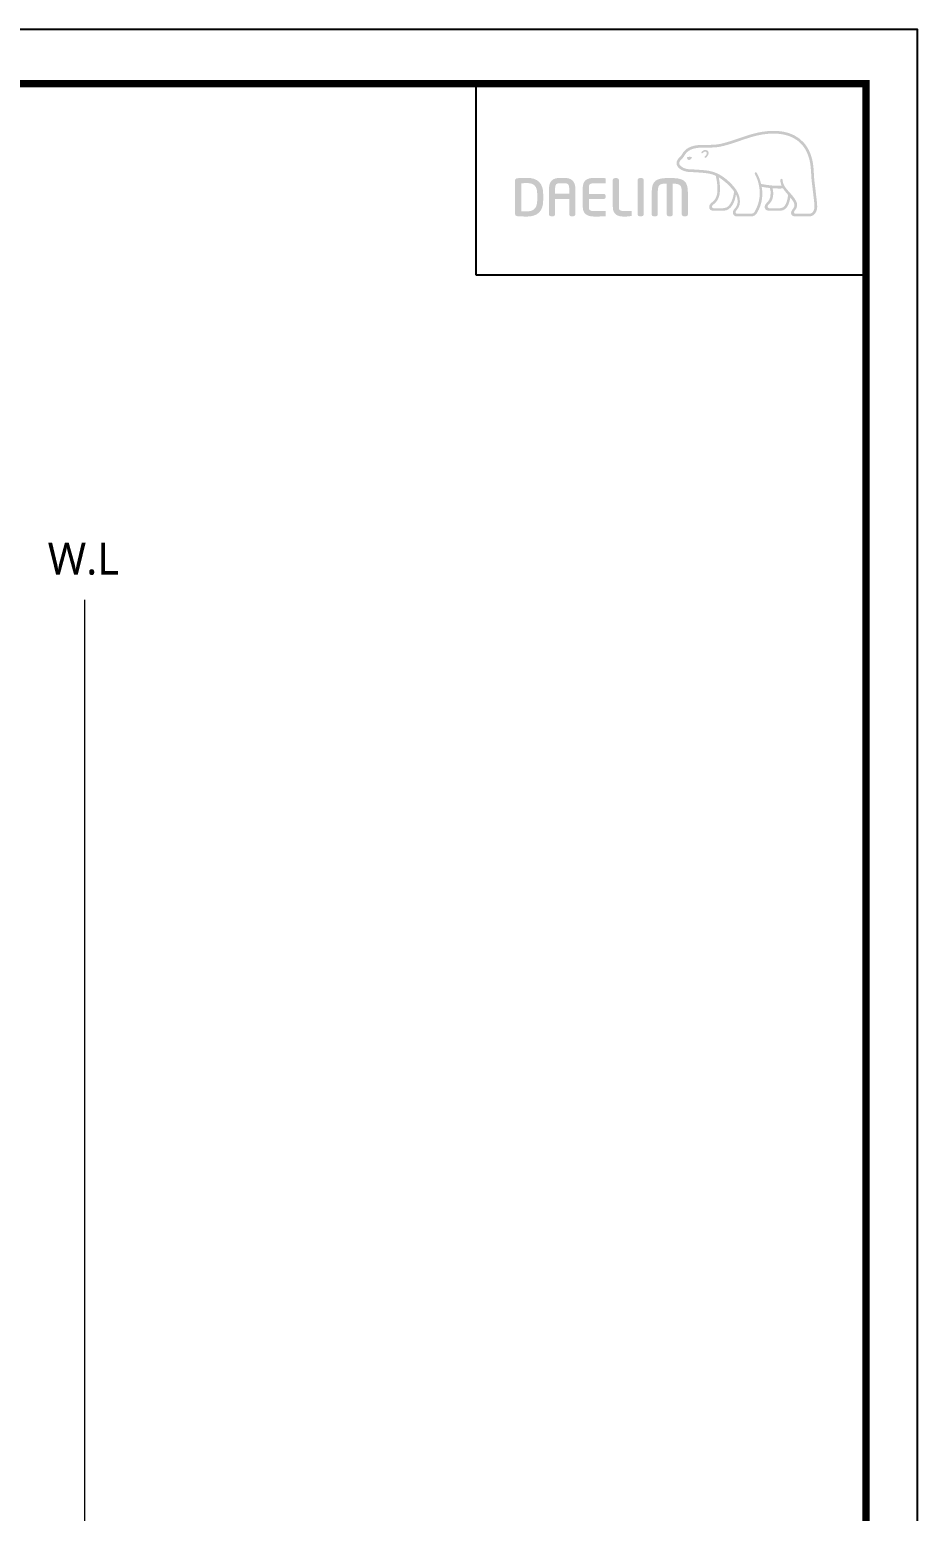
# Model space of a CAD drawing. Extents: x 5217 to 6345, y 0 to 827.
# Drawn here: x 6030 to 6345, y 302 to 827 of the extents above; entities that cross this region are included whole.
import ezdxf

# ---------------------------------------------------------------- set-up
doc = ezdxf.new("R2010")
doc.units = 0
doc.header["$LTSCALE"] = 30
doc.header["$MEASUREMENT"] = 0
doc.layers.get('0').update_dxf_attribs({"linetype": 'CONTINUOUS'})
doc.layers.add('치수선', color=7, linetype='CONTINUOUS', lineweight=20)
doc.styles.add('Daelim Dimension', font='NanumGothic.ttf')

msp = doc.modelspace()

# ---------------------------------------------------------------- hatches: boundary and pattern name
h = msp.add_hatch(color=5)
edge = h.paths.add_edge_path()
edge.add_spline(control_points=[(6304.81, 786.73), (6300.76, 791.27), (6294.46, 791.32), (6289.88, 790.56)], knot_values=[4, 4, 4, 4, 5, 5, 5, 5], degree=3, periodic=0)
edge.add_spline(control_points=[(6289.88, 790.56), (6287.1, 790.1), (6284.4, 789.18), (6281.8, 788.29)], knot_values=[5, 5, 5, 5, 6, 6, 6, 6], degree=3, periodic=0)
edge.add_spline(control_points=[(6281.8, 788.29), (6279.63, 787.55), (6277.37, 786.78), (6275.12, 786.29)], knot_values=[6, 6, 6, 6, 7, 7, 7, 7], degree=3, periodic=0)
edge.add_spline(control_points=[(6275.12, 786.29), (6273.56, 785.96), (6271.59, 785.95), (6269.85, 785.94)], knot_values=[7, 7, 7, 7, 8, 8, 8, 8], degree=3, periodic=0)
edge.add_spline(control_points=[(6269.85, 785.94), (6269.85, 785.94), (6268.2, 785.92), (6268.2, 785.92)], knot_values=[8.00001, 8.00001, 8.00001, 8.00001, 9, 9, 9, 9], degree=3, periodic=0)
edge.add_spline(control_points=[(6268.2, 785.92), (6264.94, 785.84), (6262.71, 784.71), (6261.6, 782.57)], knot_values=[9, 9, 9, 9, 10, 10, 10, 10], degree=3, periodic=0)
edge.add_spline(control_points=[(6261.6, 782.57), (6261.6, 782.57), (6261.54, 782.47), (6261.54, 782.47)], knot_values=[10.00001, 10.00001, 10.00001, 10.00001, 11, 11, 11, 11], degree=3, periodic=0)
edge.add_spline(control_points=[(6261.54, 782.47), (6261.36, 782.16), (6261.12, 781.89), (6260.84, 781.63)], knot_values=[11, 11, 11, 11, 12, 12, 12, 12], degree=3, periodic=0)
edge.add_spline(control_points=[(6260.84, 781.63), (6260.54, 781.33), (6260.23, 781.03), (6260.02, 780.64)], knot_values=[12, 12, 12, 12, 13, 13, 13, 13], degree=3, periodic=0)
edge.add_spline(control_points=[(6260.02, 780.64), (6259.6, 779.91), (6259.56, 779.17), (6259.92, 778.49)], knot_values=[13, 13, 13, 13, 14, 14, 14, 14], degree=3, periodic=0)
edge.add_spline(control_points=[(6259.92, 778.49), (6260.62, 777.18), (6262.58, 776.48), (6263.76, 776.39), (6263.76, 776.39), (6265.51, 776.29), (6265.51, 776.29)], knot_values=[14, 14, 14, 14, 15, 15, 15, 16, 16, 16, 16], degree=3, periodic=0)
edge.add_spline(control_points=[(6265.51, 776.29), (6267.37, 776.18), (6269.7, 776.04), (6271.07, 775.8)], knot_values=[16, 16, 16, 16, 17, 17, 17, 17], degree=3, periodic=0)
edge.add_spline(control_points=[(6271.07, 775.8), (6271.95, 775.64), (6272.79, 775.37), (6273.57, 775.02)], knot_values=[17, 17, 17, 17, 18, 18, 18, 18], degree=3, periodic=0)
edge.add_spline(control_points=[(6273.57, 775.02), (6273.61, 774.93), (6274.3, 772.38), (6274.16, 769.58)], knot_values=[18, 18, 18, 18, 19, 19, 19, 19], degree=3, periodic=0)
edge.add_spline(control_points=[(6274.16, 769.58), (6274.04, 767.02), (6272.9, 766.13), (6272.1, 765.47)], knot_values=[19, 19, 19, 19, 20, 20, 20, 20], degree=3, periodic=0)
edge.add_spline(control_points=[(6272.1, 765.47), (6272.09, 765.46), (6271.3, 764.85), (6271.25, 764.09)], knot_values=[20, 20, 20, 20, 21, 21, 21, 21], degree=3, periodic=0)
edge.add_spline(control_points=[(6271.25, 764.09), (6271.21, 763.68), (6271.32, 763.31), (6271.57, 763.06)], knot_values=[21, 21, 21, 21, 22, 22, 22, 22], degree=3, periodic=0)
edge.add_spline(control_points=[(6271.57, 763.06), (6271.84, 762.76), (6272.24, 762.62), (6272.77, 762.62), (6272.77, 762.62), (6276.3, 762.62), (6276.3, 762.62)], knot_values=[22, 22, 22, 22, 23, 23, 23, 24, 24, 24, 24], degree=3, periodic=0)
edge.add_spline(control_points=[(6276.3, 762.62), (6279.2, 762.62), (6280.43, 766), (6280.73, 768.37)], knot_values=[24, 24, 24, 24, 25, 25, 25, 25], degree=3, periodic=0)
edge.add_spline(control_points=[(6280.73, 768.37), (6281.59, 766.68), (6281.57, 764.76), (6280.48, 763.55)], knot_values=[25, 25, 25, 25, 26, 26, 26, 26], degree=3, periodic=0)
edge.add_spline(control_points=[(6280.48, 763.55), (6280.48, 763.55), (6279.54, 762.68), (6279.65, 761.84)], knot_values=[26.00001, 26.00001, 26.00001, 26.00001, 27, 27, 27, 27], degree=3, periodic=0)
edge.add_spline(control_points=[(6279.65, 761.84), (6279.74, 760.95), (6280.47, 760.6), (6281.06, 760.6), (6281.06, 760.6), (6286.1, 760.6), (6286.1, 760.6)], knot_values=[27, 27, 27, 27, 28, 28, 28, 29, 29, 29, 29], degree=3, periodic=0)
edge.add_spline(control_points=[(6286.1, 760.6), (6286.99, 760.6), (6287.7, 761.01), (6288.17, 761.78)], knot_values=[29, 29, 29, 29, 30, 30, 30, 30], degree=3, periodic=0)
edge.add_spline(control_points=[(6288.17, 761.78), (6290.23, 765.16), (6290.33, 768.5), (6289.88, 771.1)], knot_values=[30, 30, 30, 30, 31, 31, 31, 31], degree=3, periodic=0)
edge.add_spline(control_points=[(6289.88, 771.1), (6290.49, 770.98), (6291.52, 770.79), (6292.78, 770.66)], knot_values=[31, 31, 31, 31, 32, 32, 32, 32], degree=3, periodic=0)
edge.add_spline(control_points=[(6292.78, 770.66), (6292.85, 770.3), (6293, 769.51), (6293, 769.51)], knot_values=[32, 32, 32, 32, 33, 33, 33, 33], degree=3, periodic=0)
edge.add_spline(control_points=[(6293, 769.51), (6293.02, 769.21), (6293.02, 768.94), (6293.02, 768.68)], knot_values=[33, 33, 33, 33, 34, 34, 34, 34], degree=3, periodic=0)
edge.add_spline(control_points=[(6293.02, 768.68), (6293.02, 766.73), (6292.16, 765.88), (6291.67, 765.41)], knot_values=[34, 34, 34, 34, 35, 35, 35, 35], degree=3, periodic=0)
edge.add_spline(control_points=[(6291.67, 765.41), (6291.65, 765.4), (6291, 764.73), (6290.92, 764.17)], knot_values=[35, 35, 35, 35, 36, 36, 36, 36], degree=3, periodic=0)
edge.add_spline(control_points=[(6290.92, 764.17), (6290.92, 764.17), (6290.78, 763.58), (6291.28, 763.07)], knot_values=[36.00001, 36.00001, 36.00001, 36.00001, 37, 37, 37, 37], degree=3, periodic=0)
edge.add_spline(control_points=[(6291.28, 763.07), (6291.57, 762.78), (6292.01, 762.62), (6292.61, 762.62), (6292.61, 762.62), (6296.52, 762.62), (6296.52, 762.62)], knot_values=[37, 37, 37, 37, 38, 38, 38, 39, 39, 39, 39], degree=3, periodic=0)
edge.add_spline(control_points=[(6296.52, 762.62), (6299.02, 762.62), (6299.78, 765.71), (6300.03, 767.3)], knot_values=[39, 39, 39, 39, 40, 40, 40, 40], degree=3, periodic=0)
edge.add_spline(control_points=[(6300.03, 767.3), (6300.48, 766.73), (6300.99, 766.06), (6301.29, 765.41)], knot_values=[40, 40, 40, 40, 41, 41, 41, 41], degree=3, periodic=0)
edge.add_spline(control_points=[(6301.29, 765.41), (6301.5, 764.97), (6301.53, 764.48), (6301.37, 764.02)], knot_values=[41, 41, 41, 41, 42, 42, 42, 42], degree=3, periodic=0)
edge.add_spline(control_points=[(6301.37, 764.02), (6301.12, 763.19), (6300.07, 762.6), (6300.29, 761.6)], knot_values=[42, 42, 42, 42, 43, 43, 43, 43], degree=3, periodic=0)
edge.add_spline(control_points=[(6300.29, 761.6), (6300.47, 760.83), (6301.11, 760.6), (6301.77, 760.6), (6301.77, 760.6), (6306.79, 760.6), (6306.79, 760.6)], knot_values=[43, 43, 43, 43, 44, 44, 44, 45, 45, 45, 45], degree=3, periodic=0)
edge.add_spline(control_points=[(6306.79, 760.6), (6306.83, 760.6), (6307.84, 760.59), (6308.64, 761.45)], knot_values=[45, 45, 45, 45, 46, 46, 46, 46], degree=3, periodic=0)
edge.add_spline(control_points=[(6308.64, 761.45), (6309.39, 762.26), (6309.68, 763.46), (6309.51, 765.15)], knot_values=[46, 46, 46, 46, 47, 47, 47, 47], degree=3, periodic=0)
edge.add_spline(control_points=[(6309.51, 765.15), (6309.51, 765.15), (6308.75, 771.71), (6308.75, 771.71)], knot_values=[0, 0, 0, 0, 1, 1, 1, 1], degree=3, periodic=0)
edge.add_spline(control_points=[(6308.75, 771.71), (6308.47, 773.62), (6308.43, 774.64), (6308.38, 775.65), (6308.38, 775.65), (6308.2, 778.24), (6308.2, 778.24)], knot_values=[1, 1, 1, 1, 2, 2, 2, 3, 3, 3, 3], degree=3, periodic=0)
edge.add_spline(control_points=[(6308.2, 778.24), (6307.82, 781.78), (6306.67, 784.64), (6304.81, 786.73)], knot_values=[3, 3, 3, 3, 4, 4, 4, 4], degree=3, periodic=0)
edge = h.paths.add_edge_path(flags=16)
edge.add_spline(control_points=[(6275.33, 785.35), (6277.64, 785.85), (6279.92, 786.63), (6282.11, 787.38)], knot_values=[31, 31, 31, 31, 32, 32, 32, 32], degree=3, periodic=0)
edge.add_spline(control_points=[(6282.11, 787.38), (6284.67, 788.26), (6287.33, 789.16), (6290.05, 789.62)], knot_values=[32, 32, 32, 32, 33, 33, 33, 33], degree=3, periodic=0)
edge.add_spline(control_points=[(6290.05, 789.62), (6294.39, 790.33), (6300.34, 790.29), (6304.07, 786.1)], knot_values=[33, 33, 33, 33, 34, 34, 34, 34], degree=3, periodic=0)
edge.add_spline(control_points=[(6304.07, 786.1), (6305.81, 784.15), (6306.88, 781.47), (6307.24, 778.14), (6307.24, 778.14), (6307.42, 775.61), (6307.42, 775.61)], knot_values=[34, 34, 34, 34, 35, 35, 35, 36, 36, 36, 36], degree=3, periodic=0)
edge.add_spline(control_points=[(6307.42, 775.61), (6307.47, 774.58), (6307.52, 773.52), (6307.79, 771.58), (6307.79, 771.58), (6308.55, 765.04), (6308.55, 765.04)], knot_values=[36, 36, 36, 36, 37, 37, 37, 38, 38, 38, 38], degree=3, periodic=0)
edge.add_spline(control_points=[(6308.55, 765.04), (6308.68, 763.68), (6308.46, 762.71), (6307.95, 762.12)], knot_values=[38, 38, 38, 38, 39, 39, 39, 39], degree=3, periodic=0)
edge.add_spline(control_points=[(6307.95, 762.12), (6307.45, 761.57), (6306.83, 761.56), (6306.79, 761.56), (6306.79, 761.56), (6301.86, 761.56), (6301.86, 761.56)], knot_values=[0, 0, 0, 0, 1, 1, 1, 2, 2, 2, 2], degree=3, periodic=0)
edge.add_spline(control_points=[(6301.86, 761.56), (6301.55, 761.56), (6301.32, 761.69), (6301.32, 762.04)], knot_values=[2, 2, 2, 2, 3, 3, 3, 3], degree=3, periodic=0)
edge.add_spline(control_points=[(6301.32, 762.04), (6301.32, 762.56), (6301.98, 762.98), (6302.23, 763.65)], knot_values=[3, 3, 3, 3, 4, 4, 4, 4], degree=3, periodic=0)
edge.add_spline(control_points=[(6302.23, 763.65), (6302.51, 764.36), (6302.48, 765.13), (6302.16, 765.82)], knot_values=[4, 4, 4, 4, 5, 5, 5, 5], degree=3, periodic=0)
edge.add_spline(control_points=[(6302.16, 765.82), (6301.57, 767.06), (6300.7, 768.04), (6299.86, 768.99)], knot_values=[5, 5, 5, 5, 6, 6, 6, 6], degree=3, periodic=0)
edge.add_spline(control_points=[(6299.86, 768.99), (6298.66, 770.33), (6297.38, 771.62), (6297.29, 773.47)], knot_values=[6, 6, 6, 6, 7, 7, 7, 7], degree=3, periodic=0)
edge.add_spline(control_points=[(6297.29, 773.47), (6297.27, 773.73), (6297.16, 773.99), (6296.89, 773.98)], knot_values=[7, 7, 7, 7, 8, 8, 8, 8], degree=3, periodic=0)
edge.add_spline(control_points=[(6296.89, 773.98), (6296.63, 773.97), (6296.45, 773.73), (6296.46, 773.39)], knot_values=[8, 8, 8, 8, 9, 9, 9, 9], degree=3, periodic=0)
edge.add_spline(control_points=[(6296.46, 773.39), (6296.52, 772.68), (6296.7, 772.04), (6296.94, 771.46)], knot_values=[9, 9, 9, 9, 10, 10, 10, 10], degree=3, periodic=0)
edge.add_spline(control_points=[(6296.94, 771.46), (6293.7, 771.32), (6290.44, 771.96), (6289.65, 772.13)], knot_values=[10, 10, 10, 10, 11, 11, 11, 11], degree=3, periodic=0)
edge.add_spline(control_points=[(6289.65, 772.13), (6289.08, 774.45), (6288.15, 775.96), (6288.14, 775.99)], knot_values=[11, 11, 11, 11, 12, 12, 12, 12], degree=3, periodic=0)
edge.add_spline(control_points=[(6288.14, 775.99), (6287.99, 776.22), (6287.74, 776.3), (6287.56, 776.19)], knot_values=[12, 12, 12, 12, 13, 13, 13, 13], degree=3, periodic=0)
edge.add_spline(control_points=[(6287.56, 776.19), (6287.37, 776.07), (6287.33, 775.8), (6287.47, 775.57)], knot_values=[13, 13, 13, 13, 14, 14, 14, 14], degree=3, periodic=0)
edge.add_spline(control_points=[(6287.47, 775.57), (6287.51, 775.5), (6291.37, 768.94), (6287.35, 762.26)], knot_values=[14, 14, 14, 14, 15, 15, 15, 15], degree=3, periodic=0)
edge.add_spline(control_points=[(6287.35, 762.26), (6287.06, 761.78), (6286.66, 761.56), (6286.1, 761.56), (6286.1, 761.56), (6281.09, 761.56), (6281.09, 761.56)], knot_values=[15, 15, 15, 15, 16, 16, 16, 17, 17, 17, 17], degree=3, periodic=0)
edge.add_spline(control_points=[(6281.09, 761.56), (6280.88, 761.56), (6280.58, 761.71), (6280.58, 762.04)], knot_values=[17, 17, 17, 17, 18, 18, 18, 18], degree=3, periodic=0)
edge.add_spline(control_points=[(6280.58, 762.04), (6280.58, 762.39), (6281.06, 762.91), (6281.06, 762.91)], knot_values=[18, 18, 18, 18, 19, 19, 19, 19], degree=3, periodic=0)
edge.add_spline(control_points=[(6281.06, 762.91), (6283.07, 765.16), (6282.06, 768.67), (6280.11, 771)], knot_values=[19, 19, 19, 19, 20, 20, 20, 20], degree=3, periodic=0)
edge.add_spline(control_points=[(6280.11, 771), (6278.23, 773.24), (6275.16, 776.05), (6271.24, 776.75)], knot_values=[20, 20, 20, 20, 21, 21, 21, 21], degree=3, periodic=0)
edge.add_spline(control_points=[(6271.24, 776.75), (6269.82, 777), (6267.46, 777.14), (6265.56, 777.25), (6265.56, 777.25), (6263.83, 777.35), (6263.83, 777.35)], knot_values=[21, 21, 21, 21, 22, 22, 22, 23, 23, 23, 23], degree=3, periodic=0)
edge.add_spline(control_points=[(6263.83, 777.35), (6262.87, 777.42), (6261.28, 778.01), (6260.78, 778.94)], knot_values=[23, 23, 23, 23, 24, 24, 24, 24], degree=3, periodic=0)
edge.add_spline(control_points=[(6260.78, 778.94), (6260.56, 779.32), (6260.59, 779.73), (6260.87, 780.16)], knot_values=[24, 24, 24, 24, 25, 25, 25, 25], degree=3, periodic=0)
edge.add_spline(control_points=[(6260.87, 780.16), (6261.03, 780.44), (6261.28, 780.69), (6261.53, 780.95)], knot_values=[25, 25, 25, 25, 26, 26, 26, 26], degree=3, periodic=0)
edge.add_spline(control_points=[(6261.53, 780.95), (6261.83, 781.26), (6262.14, 781.57), (6262.39, 782)], knot_values=[26, 26, 26, 26, 27, 27, 27, 27], degree=3, periodic=0)
edge.add_spline(control_points=[(6262.39, 782), (6262.39, 782), (6262.46, 782.13), (6262.46, 782.13)], knot_values=[27.00001, 27.00001, 27.00001, 27.00001, 28, 28, 28, 28], degree=3, periodic=0)
edge.add_spline(control_points=[(6262.46, 782.13), (6263.41, 783.94), (6265.33, 784.88), (6268.23, 784.96)], knot_values=[28, 28, 28, 28, 29, 29, 29, 29], degree=3, periodic=0)
edge.add_spline(control_points=[(6268.23, 784.96), (6268.23, 784.96), (6269.85, 784.98), (6269.85, 784.98)], knot_values=[29.00001, 29.00001, 29.00001, 29.00001, 30, 30, 30, 30], degree=3, periodic=0)
edge.add_spline(control_points=[(6269.85, 784.98), (6271.62, 784.99), (6273.66, 785), (6275.33, 785.35)], knot_values=[30, 30, 30, 30, 31, 31, 31, 31], degree=3, periodic=0)
edge = h.paths.add_edge_path(flags=0)
edge.add_spline(control_points=[(6270.55, 784), (6270.89, 783.75), (6271.11, 783.38), (6271.05, 782.93)], knot_values=[8, 8, 8, 8, 9, 9, 9, 9], degree=3, periodic=0)
edge.add_spline(control_points=[(6271.05, 782.93), (6270.98, 782.28), (6270.42, 781.59), (6270, 781.37)], knot_values=[7, 7, 7, 7, 8, 8, 8, 8], degree=3, periodic=0)
edge.add_spline(control_points=[(6270, 781.37), (6269.85, 781.32), (6269.66, 781.35), (6269.61, 781.49)], knot_values=[6, 6, 6, 6, 7, 7, 7, 7], degree=3, periodic=0)
edge.add_spline(control_points=[(6269.61, 781.49), (6269.53, 781.64), (6269.62, 781.82), (6269.76, 781.9)], knot_values=[5, 5, 5, 5, 6, 6, 6, 6], degree=3, periodic=0)
edge.add_spline(control_points=[(6269.76, 781.9), (6270, 782.05), (6270.35, 782.51), (6270.4, 782.91)], knot_values=[4, 4, 4, 4, 5, 5, 5, 5], degree=3, periodic=0)
edge.add_spline(control_points=[(6270.4, 782.91), (6270.42, 783.16), (6270.35, 783.35), (6270.16, 783.49)], knot_values=[3, 3, 3, 3, 4, 4, 4, 4], degree=3, periodic=0)
edge.add_spline(control_points=[(6270.16, 783.49), (6269.64, 783.85), (6269.04, 783.14), (6268.98, 783.09)], knot_values=[2, 2, 2, 2, 3, 3, 3, 3], degree=3, periodic=0)
edge.add_spline(control_points=[(6268.98, 783.09), (6268.87, 782.96), (6268.68, 782.93), (6268.57, 783.03)], knot_values=[1, 1, 1, 1, 2, 2, 2, 2], degree=3, periodic=0)
edge.add_spline(control_points=[(6268.57, 783.03), (6268.44, 783.14), (6268.46, 783.33), (6268.57, 783.46)], knot_values=[0, 0, 0, 0, 1, 1, 1, 1], degree=3, periodic=0)
edge.add_spline(control_points=[(6268.57, 783.46), (6268.89, 783.81), (6269.76, 784.54), (6270.55, 784)], knot_values=[9, 9, 9, 9, 10, 10, 10, 10], degree=3, periodic=0)
edge = h.paths.add_edge_path(flags=16)
edge.add_spline(control_points=[(6275.06, 769.53), (6275.16, 771.56), (6274.86, 773.42), (6274.64, 774.45), (6274.64, 774.45), (6277.79, 772.65), (6280.09, 769.41)], knot_values=[5, 5, 5, 5, 6, 6, 6, 7, 7, 7, 7], degree=3, periodic=0)
edge.add_spline(control_points=[(6280.09, 769.41), (6279.92, 768.04), (6279.15, 763.52), (6276.3, 763.52), (6276.3, 763.52), (6272.77, 763.52), (6272.77, 763.52)], knot_values=[0, 0, 0, 0, 1, 1, 1, 2, 2, 2, 2], degree=3, periodic=0)
edge.add_spline(control_points=[(6272.77, 763.52), (6272.5, 763.52), (6272.2, 763.74), (6272.2, 764.08)], knot_values=[2, 2, 2, 2, 3, 3, 3, 3], degree=3, periodic=0)
edge.add_spline(control_points=[(6272.2, 764.08), (6272.2, 764.42), (6272.64, 764.76), (6272.68, 764.78)], knot_values=[3, 3, 3, 3, 4, 4, 4, 4], degree=3, periodic=0)
edge.add_spline(control_points=[(6272.68, 764.78), (6273.57, 765.48), (6274.91, 766.57), (6275.06, 769.53)], knot_values=[4, 4, 4, 4, 5, 5, 5, 5], degree=3, periodic=0)
edge = h.paths.add_edge_path(flags=0)
edge.add_spline(control_points=[(6265.14, 781.57), (6265.14, 781.57), (6265.25, 781.52), (6265.08, 781.33)], knot_values=[1.00001, 1.00001, 1.00001, 1.00001, 2, 2, 2, 2], degree=3, periodic=0)
edge.add_spline(control_points=[(6265.08, 781.33), (6264.66, 780.73), (6264.23, 780.6), (6264.23, 780.6)], knot_values=[2, 2, 2, 2, 2.99999, 2.99999, 2.99999, 2.99999], degree=3, periodic=0)
edge.add_spline(control_points=[(6264.23, 780.6), (6264.23, 780.6), (6263.91, 780.49), (6263.73, 780.7)], knot_values=[3.00001, 3.00001, 3.00001, 3.00001, 4, 4, 4, 4], degree=3, periodic=0)
edge.add_spline(control_points=[(6263.73, 780.7), (6263.37, 781.13), (6263.35, 781.37), (6263.35, 781.37), (6263.35, 781.37), (6263.31, 781.55), (6263.5, 781.59)], knot_values=[4, 4, 4, 4, 5, 5, 5, 6, 6, 6, 6], degree=3, periodic=0)
edge.add_spline(control_points=[(6265.14, 781.57), (6264.23, 781.93), (6263.5, 781.59), (6263.5, 781.59)], knot_values=[0.00001, 0.00001, 0.00001, 0.00001, 1, 1, 1, 1], degree=3, periodic=0)
edge = h.paths.add_edge_path(flags=16)
edge.add_spline(control_points=[(6293.75, 770.58), (6294.85, 770.5), (6296.23, 770.45), (6297.42, 770.52)], knot_values=[6, 6, 6, 6, 7, 7, 7, 7], degree=3, periodic=0)
edge.add_spline(control_points=[(6297.42, 770.52), (6297.87, 769.81), (6298.63, 768.92), (6299.21, 768.25)], knot_values=[7, 7, 7, 7, 8, 8, 8, 8], degree=3, periodic=0)
edge.add_spline(control_points=[(6299.21, 768.25), (6299.2, 768.19), (6298.89, 763.52), (6296.52, 763.52)], knot_values=[9, 9, 9, 9, 10, 10, 10, 10], degree=3, periodic=0)
edge.add_spline(control_points=[(6296.52, 763.52), (6296.52, 763.52), (6292.49, 763.52), (6292.49, 763.52)], knot_values=[0, 0, 0, 0, 1, 1, 1, 1], degree=3, periodic=0)
edge.add_spline(control_points=[(6292.49, 763.52), (6292.18, 763.52), (6291.94, 763.77), (6291.94, 764.08)], knot_values=[1, 1, 1, 1, 2, 2, 2, 2], degree=3, periodic=0)
edge.add_spline(control_points=[(6291.94, 764.08), (6291.94, 764.38), (6292.28, 764.75), (6292.3, 764.76)], knot_values=[2, 2, 2, 2, 3, 3, 3, 3], degree=3, periodic=0)
edge.add_spline(control_points=[(6292.3, 764.76), (6293.13, 765.56), (6293.96, 766.64), (6293.96, 768.67)], knot_values=[3, 3, 3, 3, 4, 4, 4, 4], degree=3, periodic=0)
edge.add_spline(control_points=[(6293.96, 768.67), (6293.96, 768.96), (6293.94, 769.27), (6293.9, 769.6)], knot_values=[4, 4, 4, 4, 5, 5, 5, 5], degree=3, periodic=0)
edge.add_spline(control_points=[(6293.9, 769.6), (6293.9, 769.6), (6293.79, 770.19), (6293.75, 770.58)], knot_values=[5.00001, 5.00001, 5.00001, 5.00001, 6, 6, 6, 6], degree=3, periodic=0)
h = msp.add_hatch(color=5)
edge = h.paths.add_edge_path()
edge.add_spline(control_points=[(6212.4, 768.6), (6212.4, 772.31), (6210.43, 774.27), (6206.69, 774.27)], knot_values=[7, 7, 7, 7, 8, 8, 8, 8], degree=3, periodic=0)
edge.add_spline(control_points=[(6206.69, 774.27), (6205.32, 774.27), (6203.58, 774.19), (6203.02, 774.09)], knot_values=[0, 0, 0, 0, 1, 1, 1, 1], degree=3, periodic=0)
edge.add_spline(control_points=[(6203.02, 774.09), (6202.67, 774.03), (6202.44, 773.77), (6202.44, 773.42), (6202.44, 773.42), (6202.44, 761.42), (6202.44, 761.42)], knot_values=[1, 1, 1, 1, 2, 2, 2, 3, 3, 3, 3], degree=3, periodic=0)
edge.add_spline(control_points=[(6202.44, 761.42), (6202.44, 761.04), (6202.67, 760.8), (6203.04, 760.71)], knot_values=[3, 3, 3, 3, 4, 4, 4, 4], degree=3, periodic=0)
edge.add_spline(control_points=[(6203.04, 760.71), (6203.58, 760.64), (6205.31, 760.55), (6206.69, 760.55)], knot_values=[4, 4, 4, 4, 5, 5, 5, 5], degree=3, periodic=0)
edge.add_spline(control_points=[(6206.69, 760.55), (6210.43, 760.55), (6212.4, 762.52), (6212.4, 766.23), (6212.4, 766.23), (6212.4, 768.6), (6212.4, 768.6)], knot_values=[5, 5, 5, 5, 6, 6, 6, 7, 7, 7, 7], degree=3, periodic=0)
edge = h.paths.add_edge_path(flags=16)
edge.add_spline(control_points=[(6206.68, 772.42), (6209.17, 772.42), (6210.28, 771.23), (6210.28, 768.6), (6210.28, 768.6), (6210.28, 768.01), (6210.28, 767.42)], knot_values=[4, 4, 4, 4, 5, 5, 5, 5.5, 5.5, 5.5, 5.5], degree=3, periodic=0)
edge.add_spline(control_points=[(6210.28, 767.42), (6210.28, 766.82), (6210.28, 766.23), (6210.28, 766.23)], knot_values=[5.5, 5.5, 5.5, 5.5, 6, 6, 6, 6], degree=3, periodic=0)
edge.add_spline(control_points=[(6210.28, 766.23), (6210.28, 763.66), (6209.1, 762.4), (6206.69, 762.4)], knot_values=[0, 0, 0, 0, 1, 1, 1, 1], degree=3, periodic=0)
edge.add_spline(control_points=[(6206.69, 762.4), (6206.69, 762.4), (6205.03, 762.43), (6204.6, 762.45), (6204.6, 762.45), (6204.6, 772.32), (6204.6, 772.32)], knot_values=[1.00001, 1.00001, 1.00001, 1.00001, 2, 2, 2, 3, 3, 3, 3], degree=3, periodic=0)
edge.add_spline(control_points=[(6204.6, 772.32), (6205.47, 772.41), (6206.68, 772.42), (6206.68, 772.42)], knot_values=[3, 3, 3, 3, 4, 4, 4, 4], degree=3, periodic=0)
h = msp.add_hatch(color=5)
edge = h.paths.add_edge_path()
edge.add_spline(control_points=[(6223.79, 770.41), (6223.79, 773.08), (6222.51, 774.27), (6219.64, 774.27)], knot_values=[13, 13, 13, 13, 14, 14, 14, 14], degree=3, periodic=0)
edge.add_spline(control_points=[(6219.64, 774.27), (6219.64, 774.27), (6218.6, 774.27), (6218.6, 774.27)], knot_values=[0.00001, 0.00001, 0.00001, 0.00001, 1, 1, 1, 1], degree=3, periodic=0)
edge.add_spline(control_points=[(6218.6, 774.27), (6215.73, 774.27), (6214.47, 773.08), (6214.47, 770.41), (6214.47, 770.41), (6214.47, 761.26), (6214.47, 761.26)], knot_values=[1, 1, 1, 1, 2, 2, 2, 3, 3, 3, 3], degree=3, periodic=0)
edge.add_spline(control_points=[(6214.47, 761.26), (6214.47, 760.94), (6214.71, 760.68), (6215.04, 760.68)], knot_values=[3, 3, 3, 3, 4, 4, 4, 4], degree=3, periodic=0)
edge.add_spline(control_points=[(6215.04, 760.68), (6215.04, 760.68), (6216.04, 760.68), (6216.04, 760.68)], knot_values=[4.00001, 4.00001, 4.00001, 4.00001, 5, 5, 5, 5], degree=3, periodic=0)
edge.add_spline(control_points=[(6216.04, 760.68), (6216.37, 760.68), (6216.61, 760.99), (6216.61, 761.26), (6216.61, 761.26), (6216.61, 762.58), (6216.61, 763.92)], knot_values=[5, 5, 5, 5, 6, 6, 6, 6.5, 6.5, 6.5, 6.5], degree=3, periodic=0)
edge.add_spline(control_points=[(6216.61, 763.92), (6216.61, 765.26), (6216.61, 766.63), (6216.61, 766.74), (6216.61, 766.74), (6221.65, 766.74), (6221.65, 766.74)], knot_values=[6.5, 6.5, 6.5, 6.5, 7, 7, 7, 8, 8, 8, 8], degree=3, periodic=0)
edge.add_spline(control_points=[(6221.65, 766.74), (6221.65, 766.52), (6221.65, 761.26), (6221.65, 761.26)], knot_values=[8, 8, 8, 8, 9, 9, 9, 9], degree=3, periodic=0)
edge.add_spline(control_points=[(6221.65, 761.26), (6221.65, 760.93), (6221.91, 760.68), (6222.22, 760.68)], knot_values=[9, 9, 9, 9, 10, 10, 10, 10], degree=3, periodic=0)
edge.add_spline(control_points=[(6222.22, 760.68), (6222.22, 760.68), (6223.22, 760.68), (6223.22, 760.68)], knot_values=[10.00001, 10.00001, 10.00001, 10.00001, 11, 11, 11, 11], degree=3, periodic=0)
edge.add_spline(control_points=[(6223.22, 760.68), (6223.56, 760.68), (6223.79, 761), (6223.79, 761.26), (6223.79, 761.26), (6223.79, 770.41), (6223.79, 770.41)], knot_values=[11, 11, 11, 11, 12, 12, 12, 13, 13, 13, 13], degree=3, periodic=0)
edge = h.paths.add_edge_path(flags=16)
edge.add_spline(control_points=[(6216.61, 770.41), (6216.61, 772.1), (6217.09, 772.38), (6218.6, 772.38)], knot_values=[2, 2, 2, 2, 3, 3, 3, 3], degree=3, periodic=0)
edge.add_spline(control_points=[(6218.6, 772.38), (6218.6, 772.38), (6219.64, 772.38), (6219.64, 772.38)], knot_values=[3.00001, 3.00001, 3.00001, 3.00001, 4, 4, 4, 4], degree=3, periodic=0)
edge.add_spline(control_points=[(6219.64, 772.38), (6221.15, 772.38), (6221.65, 772.1), (6221.65, 770.41)], knot_values=[4, 4, 4, 4, 5, 5, 5, 5], degree=3, periodic=0)
edge.add_spline(control_points=[(6221.65, 770.41), (6221.65, 770.41), (6221.65, 768.78), (6221.65, 768.62)], knot_values=[5.00001, 5.00001, 5.00001, 5.00001, 6, 6, 6, 6], degree=3, periodic=0)
edge.add_spline(control_points=[(6221.65, 768.62), (6221.65, 768.62), (6216.61, 768.62), (6216.61, 768.62)], knot_values=[0, 0, 0, 0, 1, 1, 1, 1], degree=3, periodic=0)
edge.add_spline(control_points=[(6216.61, 768.62), (6216.61, 768.78), (6216.61, 770.41), (6216.61, 770.41)], knot_values=[1, 1, 1, 1, 2, 2, 2, 2], degree=3, periodic=0)
h = msp.add_hatch(color=5)
edge = h.paths.add_edge_path()
edge.add_spline(control_points=[(6228.59, 768.6), (6228.59, 768.77), (6228.59, 770.77), (6228.59, 770.77)], knot_values=[14, 14, 14, 14, 15, 15, 15, 15], degree=3, periodic=0)
edge.add_spline(control_points=[(6228.59, 770.77), (6228.59, 771.79), (6228.59, 772.35), (6230.57, 772.35), (6230.57, 772.35), (6231.56, 772.34), (6232.54, 772.34)], knot_values=[15, 15, 15, 15, 16, 16, 16, 16.5, 16.5, 16.5, 16.5], degree=3, periodic=0)
edge.add_spline(control_points=[(6232.54, 772.34), (6233.53, 772.34), (6234.51, 772.34), (6234.51, 772.34), (6234.51, 772.34), (6234.51, 772.78), (6234.51, 773.23)], knot_values=[16.5, 16.5, 16.5, 16.5, 17, 17, 17, 17.5, 17.5, 17.5, 17.5], degree=3, periodic=0)
edge.add_spline(control_points=[(6234.51, 773.23), (6234.51, 773.68), (6234.51, 774.13), (6234.51, 774.13)], knot_values=[17.5, 17.5, 17.5, 17.5, 18, 18, 18, 18], degree=3, periodic=0)
edge.add_spline(control_points=[(6234.51, 774.13), (6234.51, 774.13), (6234.11, 774.16), (6234.11, 774.16)], knot_values=[18.00001, 18.00001, 18.00001, 18.00001, 19, 19, 19, 19], degree=3, periodic=0)
edge.add_spline(control_points=[(6234.11, 774.16), (6233.31, 774.23), (6231.55, 774.27), (6230.55, 774.27)], knot_values=[19, 19, 19, 19, 20, 20, 20, 20], degree=3, periodic=0)
edge.add_spline(control_points=[(6230.55, 774.27), (6227.77, 774.27), (6226.43, 773.13), (6226.43, 770.77)], knot_values=[20, 20, 20, 20, 21, 21, 21, 21], degree=3, periodic=0)
edge.add_spline(control_points=[(6226.43, 770.77), (6226.43, 770.77), (6226.43, 764.05), (6226.43, 764.05)], knot_values=[0, 0, 0, 0, 1, 1, 1, 1], degree=3, periodic=0)
edge.add_spline(control_points=[(6226.43, 764.05), (6226.43, 761.69), (6227.77, 760.55), (6230.55, 760.55)], knot_values=[1, 1, 1, 1, 2, 2, 2, 2], degree=3, periodic=0)
edge.add_spline(control_points=[(6230.55, 760.55), (6231.78, 760.55), (6233.44, 760.58), (6234.11, 760.64)], knot_values=[2, 2, 2, 2, 3, 3, 3, 3], degree=3, periodic=0)
edge.add_spline(control_points=[(6234.11, 760.64), (6234.11, 760.64), (6234.42, 760.67), (6234.42, 760.67)], knot_values=[3.00001, 3.00001, 3.00001, 3.00001, 3.99999, 3.99999, 3.99999, 3.99999], degree=3, periodic=0)
edge.add_spline(control_points=[(6234.42, 760.67), (6234.42, 760.67), (6234.42, 760.67), (6234.42, 760.67), (6234.42, 760.67), (6234.51, 760.68), (6234.51, 760.68)], knot_values=[3.99999, 3.99999, 3.99999, 3.99999, 4, 4, 4, 4.99999, 4.99999, 4.99999, 4.99999], degree=3, periodic=0)
edge.add_spline(control_points=[(6234.51, 760.68), (6234.51, 760.68), (6234.51, 760.68), (6234.51, 760.68), (6234.51, 760.68), (6234.51, 761.13), (6234.51, 761.58)], knot_values=[4.99999, 4.99999, 4.99999, 4.99999, 5.25, 5.25, 5.25, 5.5, 5.5, 5.5, 5.5], degree=3, periodic=0)
edge.add_spline(control_points=[(6234.51, 761.58), (6234.51, 762.03), (6234.51, 762.48), (6234.51, 762.48), (6234.51, 762.48), (6230.57, 762.48), (6230.57, 762.48)], knot_values=[5.5, 5.5, 5.5, 5.5, 6, 6, 6, 7, 7, 7, 7], degree=3, periodic=0)
edge.add_spline(control_points=[(6230.57, 762.48), (6228.59, 762.48), (6228.59, 763.04), (6228.59, 764.05), (6228.59, 764.05), (6228.59, 766.55), (6228.59, 766.75)], knot_values=[7, 7, 7, 7, 8, 8, 8, 9, 9, 9, 9], degree=3, periodic=0)
edge.add_spline(control_points=[(6228.59, 766.75), (6228.78, 766.75), (6233.91, 766.75), (6233.91, 766.75)], knot_values=[9, 9, 9, 9, 10, 10, 10, 10], degree=3, periodic=0)
edge.add_spline(control_points=[(6233.91, 766.75), (6234.23, 766.75), (6234.51, 767), (6234.51, 767.32)], knot_values=[10, 10, 10, 10, 11, 11, 11, 11], degree=3, periodic=0)
edge.add_spline(control_points=[(6234.51, 767.32), (6234.51, 767.32), (6234.51, 767.99), (6234.51, 767.99)], knot_values=[11.00001, 11.00001, 11.00001, 11.00001, 12, 12, 12, 12], degree=3, periodic=0)
edge.add_spline(control_points=[(6234.51, 767.99), (6234.51, 768.33), (6234.23, 768.6), (6233.91, 768.6), (6233.91, 768.6), (6228.78, 768.6), (6228.59, 768.6)], knot_values=[12, 12, 12, 12, 13, 13, 13, 14, 14, 14, 14], degree=3, periodic=0)
h = msp.add_hatch(color=5)
edge = h.paths.add_edge_path()
edge.add_spline(control_points=[(6241.07, 762.48), (6239.23, 762.48), (6239.23, 763.18), (6239.23, 763.85), (6239.23, 763.85), (6239.23, 773.55), (6239.23, 773.55)], knot_values=[9, 9, 9, 9, 10, 10, 10, 11, 11, 11, 11], degree=3, periodic=0)
edge.add_spline(control_points=[(6239.23, 773.55), (6239.23, 773.87), (6238.95, 774.16), (6238.62, 774.16)], knot_values=[11, 11, 11, 11, 12, 12, 12, 12], degree=3, periodic=0)
edge.add_spline(control_points=[(6238.62, 774.16), (6238.62, 774.16), (6237.7, 774.16), (6237.7, 774.16)], knot_values=[12.00001, 12.00001, 12.00001, 12.00001, 12.99999, 12.99999, 12.99999, 12.99999], degree=3, periodic=0)
edge.add_spline(control_points=[(6237.7, 774.16), (6237.37, 774.16), (6237.08, 773.87), (6237.08, 773.55), (6237.08, 773.55), (6237.08, 764.05), (6237.08, 764.05)], knot_values=[0, 0, 0, 0, 1, 1, 1, 2, 2, 2, 2], degree=3, periodic=0)
edge.add_spline(control_points=[(6237.08, 764.05), (6237.08, 760.95), (6239.21, 760.55), (6241.05, 760.55)], knot_values=[2, 2, 2, 2, 3, 3, 3, 3], degree=3, periodic=0)
edge.add_spline(control_points=[(6241.05, 760.55), (6242.4, 760.55), (6242.73, 760.61), (6243.14, 760.68)], knot_values=[3, 3, 3, 3, 4, 4, 4, 4], degree=3, periodic=0)
edge.add_spline(control_points=[(6243.14, 760.68), (6243.14, 760.68), (6243.38, 760.71), (6243.38, 760.71)], knot_values=[4.00001, 4.00001, 4.00001, 4.00001, 4.99999, 4.99999, 4.99999, 4.99999], degree=3, periodic=0)
edge.add_spline(control_points=[(6243.38, 760.71), (6243.38, 760.71), (6243.38, 760.71), (6243.38, 760.71), (6243.38, 760.71), (6243.68, 760.76), (6243.68, 760.76)], knot_values=[4.99999, 4.99999, 4.99999, 4.99999, 5.499995, 5.499995, 5.499995, 5.99999, 5.99999, 5.99999, 5.99999], degree=3, periodic=0)
edge.add_spline(control_points=[(6243.68, 760.76), (6243.68, 760.76), (6243.68, 760.76), (6243.68, 760.76), (6243.68, 760.76), (6243.78, 760.78), (6243.78, 760.78)], knot_values=[5.99999, 5.99999, 5.99999, 5.99999, 6.499995, 6.499995, 6.499995, 6.99999, 6.99999, 6.99999, 6.99999], degree=3, periodic=0)
edge.add_spline(control_points=[(6243.78, 760.78), (6243.78, 760.78), (6243.78, 760.78), (6243.78, 760.78), (6243.78, 760.78), (6243.78, 761.2), (6243.78, 761.63)], knot_values=[6.99999, 6.99999, 6.99999, 6.99999, 7.25, 7.25, 7.25, 7.5, 7.5, 7.5, 7.5], degree=3, periodic=0)
edge.add_spline(control_points=[(6243.78, 761.63), (6243.78, 762.06), (6243.78, 762.48), (6243.78, 762.48), (6243.78, 762.48), (6241.07, 762.48), (6241.07, 762.48)], knot_values=[7.5, 7.5, 7.5, 7.5, 8, 8, 8, 9, 9, 9, 9], degree=3, periodic=0)
h = msp.add_hatch(color=5)
edge = h.paths.add_edge_path()
edge.add_spline(control_points=[(6247.47, 760.68), (6247.82, 760.68), (6248.03, 760.99), (6248.03, 761.26), (6248.03, 761.26), (6248.03, 773.57), (6248.03, 773.57)], knot_values=[4, 4, 4, 4, 5, 5, 5, 6, 6, 6, 6], degree=3, periodic=0)
edge.add_spline(control_points=[(6248.03, 773.57), (6248.03, 773.89), (6247.79, 774.16), (6247.47, 774.16)], knot_values=[6, 6, 6, 6, 7, 7, 7, 7], degree=3, periodic=0)
edge.add_spline(control_points=[(6247.47, 774.16), (6247.47, 774.16), (6246.47, 774.16), (6246.47, 774.16)], knot_values=[7.00001, 7.00001, 7.00001, 7.00001, 7.99999, 7.99999, 7.99999, 7.99999], degree=3, periodic=0)
edge.add_spline(control_points=[(6246.47, 774.16), (6246.11, 774.16), (6245.89, 773.86), (6245.89, 773.57), (6245.89, 773.57), (6245.89, 761.26), (6245.89, 761.26)], knot_values=[0, 0, 0, 0, 1, 1, 1, 2, 2, 2, 2], degree=3, periodic=0)
edge.add_spline(control_points=[(6245.89, 761.26), (6245.89, 760.93), (6246.16, 760.68), (6246.47, 760.68)], knot_values=[2, 2, 2, 2, 3, 3, 3, 3], degree=3, periodic=0)
edge.add_spline(control_points=[(6246.47, 760.68), (6246.47, 760.68), (6247.47, 760.68), (6247.47, 760.68)], knot_values=[3.00001, 3.00001, 3.00001, 3.00001, 4, 4, 4, 4], degree=3, periodic=0)
h = msp.add_hatch(color=5)
edge = h.paths.add_edge_path()
edge.add_spline(control_points=[(6253.02, 768.66), (6253.02, 771.9), (6253.47, 772.22), (6256.22, 772.23)], knot_values=[5, 5, 5, 5, 6, 6, 6, 6], degree=3, periodic=0)
edge.add_spline(control_points=[(6256.22, 772.23), (6256.22, 772.04), (6256.22, 761.26), (6256.22, 761.26)], knot_values=[6, 6, 6, 6, 7, 7, 7, 7], degree=3, periodic=0)
edge.add_spline(control_points=[(6256.22, 761.26), (6256.22, 760.92), (6256.47, 760.68), (6256.79, 760.68)], knot_values=[7, 7, 7, 7, 8, 8, 8, 8], degree=3, periodic=0)
edge.add_spline(control_points=[(6256.79, 760.68), (6256.79, 760.68), (6257.79, 760.68), (6257.79, 760.68)], knot_values=[8.00001, 8.00001, 8.00001, 8.00001, 9, 9, 9, 9], degree=3, periodic=0)
edge.add_spline(control_points=[(6257.79, 760.68), (6258.15, 760.68), (6258.36, 760.99), (6258.36, 761.26), (6258.36, 761.26), (6258.36, 772), (6258.36, 772.21)], knot_values=[9, 9, 9, 9, 10, 10, 10, 11, 11, 11, 11], degree=3, periodic=0)
edge.add_spline(control_points=[(6258.36, 772.21), (6259.65, 772.2), (6260.47, 772.07), (6260.93, 771.61)], knot_values=[11, 11, 11, 11, 12, 12, 12, 12], degree=3, periodic=0)
edge.add_spline(control_points=[(6260.93, 771.61), (6261.46, 771.1), (6261.54, 770.14), (6261.54, 768.66), (6261.54, 768.66), (6261.54, 761.26), (6261.54, 761.26)], knot_values=[12, 12, 12, 12, 13, 13, 13, 14, 14, 14, 14], degree=3, periodic=0)
edge.add_spline(control_points=[(6261.54, 761.26), (6261.54, 760.94), (6261.81, 760.68), (6262.12, 760.68)], knot_values=[14, 14, 14, 14, 15, 15, 15, 15], degree=3, periodic=0)
edge.add_spline(control_points=[(6262.12, 760.68), (6262.12, 760.68), (6263.14, 760.68), (6263.14, 760.68)], knot_values=[15.00001, 15.00001, 15.00001, 15.00001, 16, 16, 16, 16], degree=3, periodic=0)
edge.add_spline(control_points=[(6263.14, 760.68), (6263.47, 760.68), (6263.71, 761), (6263.71, 761.26), (6263.71, 761.26), (6263.71, 768.83), (6263.71, 768.83)], knot_values=[16, 16, 16, 16, 17, 17, 17, 18, 18, 18, 18], degree=3, periodic=0)
edge.add_spline(control_points=[(6263.71, 768.83), (6263.71, 773.43), (6262.19, 774.21), (6257.29, 774.21)], knot_values=[18, 18, 18, 18, 19, 19, 19, 19], degree=3, periodic=0)
edge.add_spline(control_points=[(6257.29, 774.21), (6252.4, 774.21), (6250.87, 773.43), (6250.87, 768.83)], knot_values=[19, 19, 19, 19, 20, 20, 20, 20], degree=3, periodic=0)
edge.add_spline(control_points=[(6250.87, 768.83), (6250.87, 768.83), (6250.87, 761.26), (6250.87, 761.26)], knot_values=[0, 0, 0, 0, 1, 1, 1, 1], degree=3, periodic=0)
edge.add_spline(control_points=[(6250.87, 761.26), (6250.87, 760.93), (6251.13, 760.68), (6251.46, 760.68)], knot_values=[1, 1, 1, 1, 2, 2, 2, 2], degree=3, periodic=0)
edge.add_spline(control_points=[(6251.46, 760.68), (6251.46, 760.68), (6252.46, 760.68), (6252.46, 760.68)], knot_values=[2.00001, 2.00001, 2.00001, 2.00001, 3, 3, 3, 3], degree=3, periodic=0)
edge.add_spline(control_points=[(6252.46, 760.68), (6252.81, 760.68), (6253.02, 760.99), (6253.02, 761.26), (6253.02, 761.26), (6253.02, 768.66), (6253.02, 768.66)], knot_values=[3, 3, 3, 3, 4, 4, 4, 5, 5, 5, 5], degree=3, periodic=0)

# ---------------------------------------------------------------- linework, layer by layer
at = {"color": 5, "ltscale": 0.5}
msp.add_line((6188.69, 739.81), (6188.69, 807.6), dxfattribs=at)
at = {"color": 5, "ltscale": 40}
msp.add_line((6326.81, 739.81), (6188.69, 739.81), dxfattribs=at)
at = {"ltscale": 0.5}
msp.add_lwpolyline([(5216.66, 0), (6345.06, 0), (6345.06, 826.8), (5216.66, 826.8)], close=True, dxfattribs=at)
at = {"color": 5, "linetype": 'ByBlock', "lineweight": 200, "const_width": 2.6}
msp.add_lwpolyline([(5234.81, 35.4), (6326.81, 35.4), (6326.81, 807.6), (5234.81, 807.6)], close=True, dxfattribs=at)
at = {"layer": '치수선'}
msp.add_line((6049.85, 102.19), (6049.85, 624.75), dxfattribs=at)

# ---------------------------------------------------------------- texts
at = {"layer": '치수선', "insert": (6061.98, 644.93), "char_height": 11.25, "attachment_point": 3, "style": 'Daelim Dimension'}
msp.add_mtext_dynamic_manual_height_columns('W.L', width=17.4109, gutter_width=12.5, heights=[0], dxfattribs=at)

doc.saveas('drawing.dxf')
